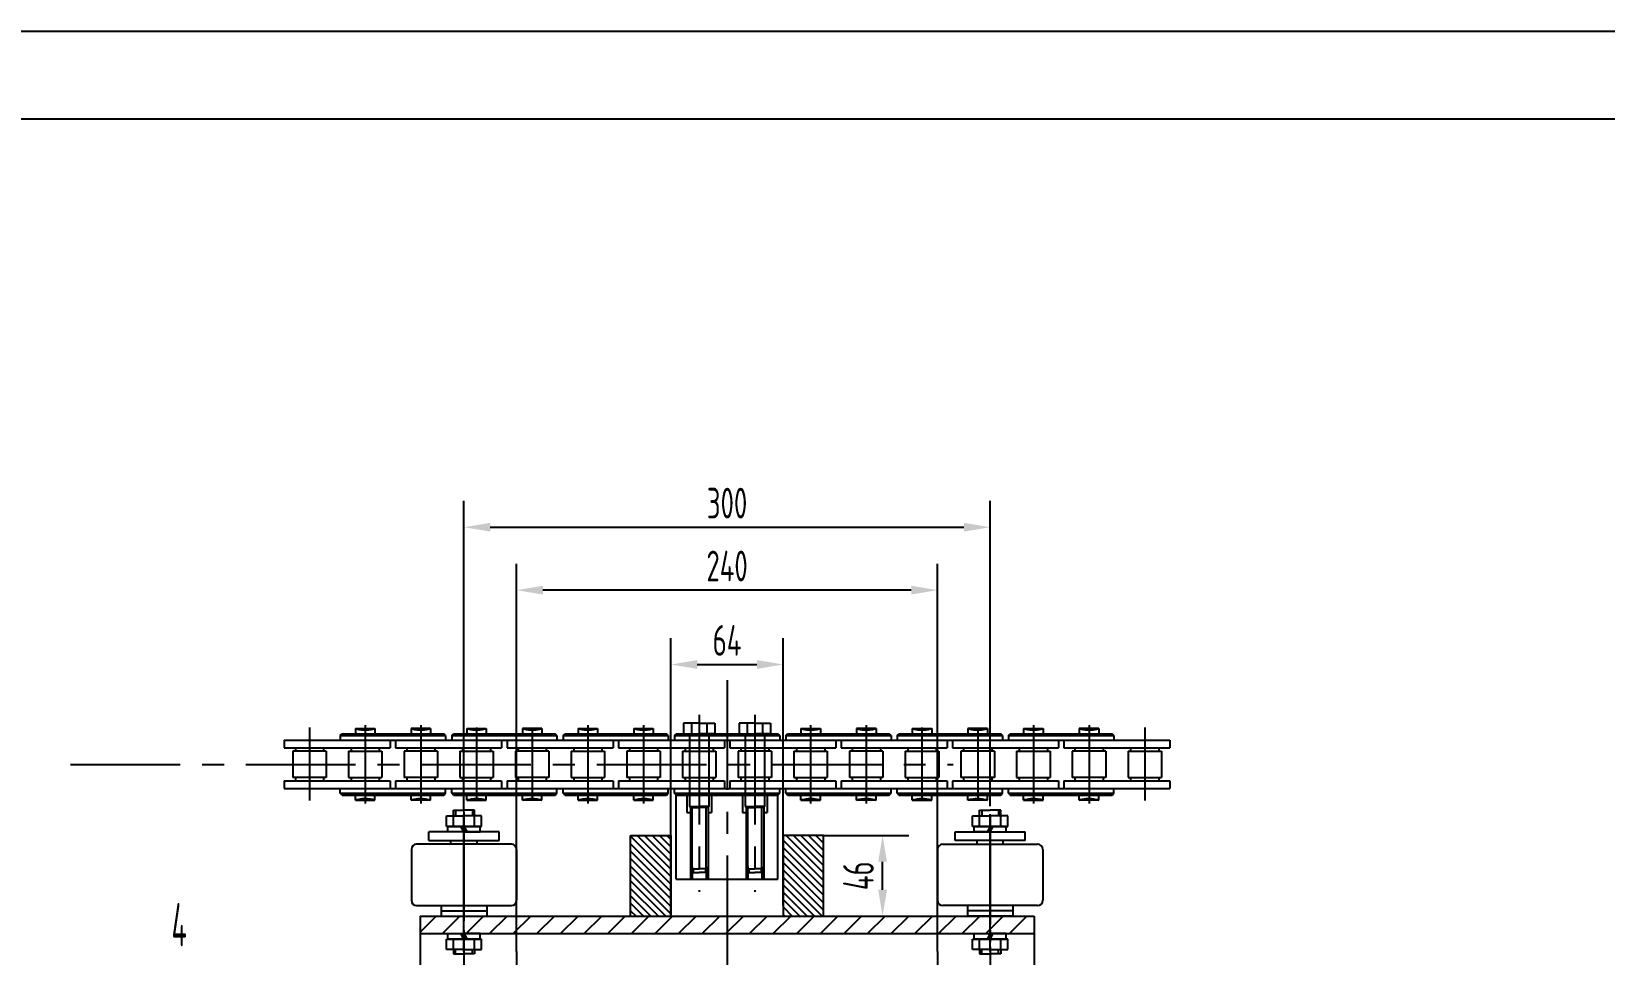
# Model space of a CAD drawing. Header units: millimetres. Extents: x 0 to 2970, y 0 to 2100.
# Drawn here: x 1176 to 2073, y 1574 to 2100 of the extents above; entities that cross this region are included whole.
import ezdxf
from ezdxf.enums import TextEntityAlignment as Align

# ---------------------------------------------------------------- set-up
doc = ezdxf.new("R2010")
doc.units = ezdxf.units.MM
doc.header["$LTSCALE"] = 50
for name, pattern in [('F', [0.75, 0.5, -0.25]), ('G', [2, 1.25, -0.25, 0.25, -0.25]), ('K', [2.5, 1.25, -0.25, 0.25, -0.25, 0.25, -0.25])]:
    doc.linetypes.add(name, pattern=pattern)
for name, color, linetype in [('01', 7, 'Continuous'), ('02', 1, 'Continuous'), ('04', 2, 'F'), ('05', 4, 'G'), ('07', 6, 'K'), ('08', 1, 'Continuous'), ('11', 3, 'Continuous')]:
    doc.layers.add(name, color=color, linetype=linetype)
doc.styles.get("Standard").update_dxf_attribs({"font": 'isocp', "width": 0.707, "bigfont": 'intecad.shx'})
doc.dimstyles.new('INTE', dxfattribs={"dimscale": 5, "dimtxt": 3.5, "dimasz": 3, "dimexe": 3, "dimexo": 0, "dimgap": 1, "dimtad": 1, "dimdec": 1, "dimdsep": 46, "dimtxsty": 'Standard', "dimcen": 0, "dimclrd": 1, "dimclre": 1, "dimclrt": 3, "dimaunit": 1, "dimadec": 0, "dimazin": 0, "dimtfac": 1, "dimtdec": 1, "dimtmove": 0, "dimatfit": 0, "dimfxl": 3, "dimarcsym": 0})

# ---------------------------------------------------------------- blocks, each defined once
blk = doc.blocks.new('rterter')
at = {"layer": '05'}
for p, q in [((3843.97, 2265.36), (3843.97, 2164.5)), ((3875.72, 2265.36), (3875.72, 2164.5))]:
    blk.add_line(p, q, dxfattribs=at)
at = {"layer": '05', "color": 4, "linetype": 'G'}
for p, q in [((3621.72, 2258.09), (3621.72, 2216.47)), ((3653.47, 2259.55), (3653.47, 2214.78)), ((3685.22, 2259.55), (3685.22, 2214.78)), ((3716.97, 2258.09), (3716.97, 2216.47)), ((3748.72, 2258.09), (3748.72, 2216.47)), ((3748.72, 2258.09), (3748.72, 2216.47)), ((3780.47, 2259.55), (3780.47, 2214.78)), ((3812.22, 2259.55), (3812.22, 2214.78)), ((3843.97, 2259.55), (3843.97, 2214.78)), ((3875.72, 2258.09), (3875.72, 2216.47)), ((3875.72, 2258.09), (3875.72, 2216.47)), ((3907.47, 2259.55), (3907.47, 2214.78)), ((3939.22, 2259.55), (3939.22, 2214.78)), ((3970.97, 2258.09), (3970.97, 2216.47)), ((4002.72, 2258.09), (4002.72, 2216.47)), ((4002.72, 2258.09), (4002.72, 2216.47)), ((4034.47, 2259.55), (4034.47, 2214.78)), ((4066.22, 2259.55), (4066.22, 2214.78)), ((4097.97, 2258.09), (4097.97, 2216.47)), ((3485.53, 2237.14), (3988.77, 2237.14))]:
    blk.add_line(p, q, dxfattribs=at)
at = {"layer": '07', "color": 6, "linetype": 'K'}
for p, q in [((3843.97, 2260.64), (3835.08, 2260.64)), ((3835.08, 2260.64), (3835.08, 2254.64)), ((3839.57, 2260.64), (3839.57, 2254.64)), ((3843.97, 2260.64), (3852.85, 2260.64)), ((3848.37, 2260.64), (3848.37, 2254.64)), ((3852.85, 2260.64), (3852.85, 2254.64)), ((3875.72, 2260.64), (3866.83, 2260.64)), ((3866.83, 2260.64), (3866.83, 2254.64)), ((3871.32, 2260.64), (3871.32, 2254.64)), ((3875.72, 2260.64), (3884.6, 2260.64)), ((3880.12, 2260.64), (3880.12, 2254.64)), ((3884.6, 2260.64), (3884.6, 2254.64)), ((3639.34, 2253.64), (3640.34, 2254.64)), ((3639.34, 2253.64), (3639.34, 2250.87)), ((3639.34, 2253.64), (3699.34, 2253.64)), ((3640.34, 2254.64), (3698.34, 2254.64)), ((3647.92, 2257.64), (3659.02, 2257.64)), ((3647.92, 2257.64), (3647.92, 2254.64)), ((3659.02, 2257.64), (3659.02, 2254.64)), ((3679.67, 2257.64), (3679.67, 2254.64)), ((3690.77, 2257.64), (3679.67, 2257.64)), ((3690.77, 2257.64), (3690.77, 2254.64)), ((3699.34, 2253.64), (3698.34, 2254.64)), ((3699.34, 2253.64), (3699.34, 2250.87)), ((3702.84, 2253.64), (3703.84, 2254.64)), ((3702.84, 2253.64), (3762.84, 2253.64)), ((3702.84, 2253.64), (3702.84, 2250.87)), ((3703.84, 2254.64), (3761.84, 2254.64)), ((3711.42, 2257.64), (3711.42, 2254.64)), ((3711.42, 2257.64), (3722.52, 2257.64)), ((3722.52, 2257.64), (3722.52, 2254.64)), ((3754.27, 2257.64), (3743.17, 2257.64)), ((3743.17, 2257.64), (3743.17, 2254.64)), ((3754.27, 2257.64), (3754.27, 2254.64)), ((3762.84, 2253.64), (3761.84, 2254.64)), ((3762.84, 2253.64), (3762.84, 2250.87)), ((3766.34, 2253.64), (3767.34, 2254.64)), ((3766.34, 2253.64), (3826.34, 2253.64)), ((3766.34, 2253.64), (3766.34, 2250.87)), ((3767.34, 2254.64), (3825.34, 2254.64)), ((3774.92, 2257.64), (3774.92, 2254.64)), ((3774.92, 2257.64), (3786.02, 2257.64)), ((3786.02, 2257.64), (3786.02, 2254.64)), ((3806.67, 2257.64), (3817.77, 2257.64)), ((3806.67, 2257.64), (3806.67, 2254.64)), ((3817.77, 2257.64), (3817.77, 2254.64)), ((3826.34, 2253.64), (3825.34, 2254.64)), ((3826.34, 2253.64), (3826.34, 2250.87)), ((3829.84, 2253.64), (3830.84, 2254.64)), ((3829.84, 2253.64), (3889.84, 2253.64)), ((3829.84, 2253.64), (3829.84, 2250.87)), ((3830.84, 2254.64), (3888.84, 2254.64)), ((3835.08, 2254.64), (3843.97, 2254.64)), ((3838.47, 2254.64), (3838.47, 2213.14)), ((3852.85, 2254.64), (3843.97, 2254.64)), ((3849.47, 2254.64), (3849.47, 2213.14)), ((3866.83, 2254.64), (3875.72, 2254.64)), ((3870.22, 2254.64), (3870.22, 2213.14)), ((3884.6, 2254.64), (3875.72, 2254.64)), ((3881.22, 2254.64), (3881.22, 2213.14)), ((3889.84, 2253.64), (3888.84, 2254.64)), ((3889.84, 2253.64), (3889.84, 2250.87)), ((3893.34, 2253.64), (3894.34, 2254.64)), ((3893.34, 2253.64), (3953.34, 2253.64)), ((3893.34, 2253.64), (3893.34, 2250.87)), ((3894.34, 2254.64), (3952.34, 2254.64)), ((3901.92, 2257.64), (3901.92, 2254.64)), ((3901.92, 2257.64), (3913.02, 2257.64)), ((3913.02, 2257.64), (3913.02, 2254.64)), ((3944.77, 2257.64), (3933.67, 2257.64)), ((3933.67, 2257.64), (3933.67, 2254.64)), ((3944.77, 2257.64), (3944.77, 2254.64)), ((3953.34, 2253.64), (3952.34, 2254.64)), ((3953.34, 2253.64), (3953.34, 2250.87)), ((3956.84, 2253.64), (3957.84, 2254.64)), ((3956.84, 2253.64), (4016.84, 2253.64)), ((3956.84, 2253.64), (3956.84, 2250.87)), ((3957.84, 2254.64), (4015.84, 2254.64)), ((3965.42, 2257.64), (3976.52, 2257.64)), ((3965.42, 2257.64), (3965.42, 2254.64)), ((3976.52, 2257.64), (3976.52, 2254.64)), ((4008.27, 2257.64), (3997.17, 2257.64)), ((3997.17, 2257.64), (3997.17, 2254.64)), ((4008.27, 2257.64), (4008.27, 2254.64)), ((4016.84, 2253.64), (4015.84, 2254.64)), ((4016.84, 2253.64), (4016.84, 2250.87)), ((4020.34, 2253.64), (4021.34, 2254.64)), ((4020.34, 2253.64), (4080.34, 2253.64)), ((4020.34, 2253.64), (4020.34, 2250.87)), ((4021.34, 2254.64), (4079.34, 2254.64)), ((4028.92, 2257.64), (4040.02, 2257.64)), ((4028.92, 2257.64), (4028.92, 2254.64)), ((4040.02, 2257.64), (4040.02, 2254.64)), ((4060.67, 2257.64), (4060.67, 2254.64)), ((4071.77, 2257.64), (4060.67, 2257.64)), ((4071.77, 2257.64), (4071.77, 2254.64)), ((4080.34, 2253.64), (4079.34, 2254.64)), ((4080.34, 2253.64), (4080.34, 2250.87)), ((3607.38, 2250.87), (3667.81, 2250.87)), ((3607.38, 2250.87), (3607.38, 2246.59)), ((3607.38, 2246.59), (3667.81, 2246.59)), ((3612.19, 2244.59), (3612.19, 2229.69)), ((3631.24, 2244.59), (3612.19, 2244.59)), ((3613.69, 2246.59), (3613.69, 2244.59)), ((3629.74, 2246.59), (3629.74, 2244.59)), ((3631.24, 2244.59), (3631.24, 2229.69)), ((3639.34, 2250.87), (3699.34, 2250.87)), ((3643.94, 2244.59), (3662.99, 2244.59)), ((3643.94, 2244.59), (3643.94, 2229.69)), ((3645.44, 2246.59), (3645.44, 2244.59)), ((3661.49, 2246.59), (3661.49, 2244.59)), ((3662.99, 2244.59), (3662.99, 2229.69)), ((3667.81, 2250.87), (3667.81, 2246.59)), ((3670.88, 2250.87), (3670.88, 2246.59)), ((3670.88, 2250.87), (3731.31, 2250.87)), ((3670.88, 2246.59), (3731.31, 2246.59)), ((3694.74, 2244.59), (3675.69, 2244.59)), ((3675.69, 2244.59), (3675.69, 2229.69)), ((3677.19, 2246.59), (3677.19, 2244.59)), ((3693.24, 2246.59), (3693.24, 2244.59)), ((3694.74, 2244.59), (3694.74, 2229.69)), ((3702.84, 2250.87), (3762.84, 2250.87)), ((3707.44, 2244.59), (3707.44, 2229.69)), ((3707.44, 2244.59), (3726.49, 2244.59)), ((3708.94, 2246.59), (3708.94, 2244.59)), ((3724.99, 2246.59), (3724.99, 2244.59)), ((3726.49, 2244.59), (3726.49, 2229.69)), ((3731.31, 2250.87), (3731.31, 2246.59)), ((3734.38, 2250.87), (3794.81, 2250.87)), ((3734.38, 2250.87), (3734.38, 2246.59)), ((3734.38, 2246.59), (3794.81, 2246.59)), ((3758.24, 2244.59), (3739.19, 2244.59)), ((3739.19, 2244.59), (3739.19, 2229.69)), ((3740.69, 2246.59), (3740.69, 2244.59)), ((3756.74, 2246.59), (3756.74, 2244.59)), ((3758.24, 2244.59), (3758.24, 2229.69)), ((3766.34, 2250.87), (3826.34, 2250.87)), ((3770.94, 2244.59), (3770.94, 2229.69)), ((3770.94, 2244.59), (3789.99, 2244.59)), ((3772.44, 2246.59), (3772.44, 2244.59)), ((3788.49, 2246.59), (3788.49, 2244.59)), ((3789.99, 2244.59), (3789.99, 2229.69)), ((3794.81, 2250.87), (3794.81, 2246.59)), ((3797.88, 2250.87), (3858.31, 2250.87)), ((3797.88, 2250.87), (3797.88, 2246.59)), ((3797.88, 2246.59), (3858.31, 2246.59)), ((3802.69, 2244.59), (3802.69, 2229.69)), ((3821.74, 2244.59), (3802.69, 2244.59)), ((3804.19, 2246.59), (3804.19, 2244.59)), ((3820.24, 2246.59), (3820.24, 2244.59)), ((3821.74, 2244.59), (3821.74, 2229.69)), ((3829.84, 2250.87), (3889.84, 2250.87)), ((3834.44, 2244.59), (3853.49, 2244.59)), ((3834.44, 2244.59), (3834.44, 2229.69)), ((3835.94, 2246.59), (3835.94, 2244.59)), ((3851.99, 2246.59), (3851.99, 2244.59)), ((3853.49, 2244.59), (3853.49, 2229.69)), ((3858.31, 2250.87), (3858.31, 2246.59)), ((3861.38, 2250.87), (3921.81, 2250.87)), ((3861.38, 2250.87), (3861.38, 2246.59)), ((3861.38, 2246.59), (3921.81, 2246.59)), ((3885.24, 2244.59), (3866.19, 2244.59)), ((3866.19, 2244.59), (3866.19, 2229.69)), ((3867.69, 2246.59), (3867.69, 2244.59)), ((3883.74, 2246.59), (3883.74, 2244.59)), ((3885.24, 2244.59), (3885.24, 2229.69)), ((3893.34, 2250.87), (3953.34, 2250.87)), ((3897.94, 2244.59), (3897.94, 2229.69)), ((3897.94, 2244.59), (3916.99, 2244.59)), ((3899.44, 2246.59), (3899.44, 2244.59)), ((3915.49, 2246.59), (3915.49, 2244.59)), ((3916.99, 2244.59), (3916.99, 2229.69)), ((3921.81, 2250.87), (3921.81, 2246.59)), ((3924.88, 2250.87), (3985.31, 2250.87)), ((3924.88, 2250.87), (3924.88, 2246.59)), ((3924.88, 2246.59), (3985.31, 2246.59)), ((3929.69, 2244.59), (3929.69, 2229.69)), ((3948.74, 2244.59), (3929.69, 2244.59)), ((3931.19, 2246.59), (3931.19, 2244.59)), ((3947.24, 2246.59), (3947.24, 2244.59)), ((3948.74, 2244.59), (3948.74, 2229.69)), ((3956.84, 2250.87), (4016.84, 2250.87)), ((3961.44, 2244.59), (3980.49, 2244.59)), ((3961.44, 2244.59), (3961.44, 2229.69)), ((3962.94, 2246.59), (3962.94, 2244.59)), ((3978.99, 2246.59), (3978.99, 2244.59)), ((3980.49, 2244.59), (3980.49, 2229.69)), ((3985.31, 2250.87), (3985.31, 2246.59)), ((3988.38, 2250.87), (4048.81, 2250.87)), ((3988.38, 2250.87), (3988.38, 2246.59)), ((3988.38, 2246.59), (4048.81, 2246.59)), ((3993.19, 2244.59), (3993.19, 2229.69)), ((4012.24, 2244.59), (3993.19, 2244.59)), ((3994.69, 2246.59), (3994.69, 2244.59)), ((4010.74, 2246.59), (4010.74, 2244.59)), ((4012.24, 2244.59), (4012.24, 2229.69)), ((4020.34, 2250.87), (4080.34, 2250.87)), ((4024.94, 2244.59), (4024.94, 2229.69)), ((4024.94, 2244.59), (4043.99, 2244.59)), ((4026.44, 2246.59), (4026.44, 2244.59)), ((4042.49, 2246.59), (4042.49, 2244.59)), ((4043.99, 2244.59), (4043.99, 2229.69)), ((4048.81, 2250.87), (4048.81, 2246.59)), ((4051.88, 2250.87), (4112.31, 2250.87)), ((4051.88, 2250.87), (4051.88, 2246.59)), ((4051.88, 2246.59), (4112.31, 2246.59)), ((4056.69, 2244.59), (4056.69, 2229.69)), ((4075.74, 2244.59), (4056.69, 2244.59)), ((4058.19, 2246.59), (4058.19, 2244.59)), ((4074.24, 2246.59), (4074.24, 2244.59)), ((4075.74, 2244.59), (4075.74, 2229.69)), ((4088.44, 2244.59), (4088.44, 2229.69)), ((4088.44, 2244.59), (4107.49, 2244.59)), ((4089.94, 2246.59), (4089.94, 2244.59)), ((4105.99, 2246.59), (4105.99, 2244.59)), ((4107.49, 2244.59), (4107.49, 2229.69)), ((4112.31, 2250.87), (4112.31, 2246.59)), ((3607.38, 2227.69), (3667.81, 2227.69)), ((3607.38, 2227.69), (3607.38, 2223.41)), ((3631.24, 2229.69), (3612.19, 2229.69)), ((3613.69, 2229.69), (3613.69, 2227.69)), ((3629.74, 2229.69), (3629.74, 2227.69)), ((3643.94, 2229.69), (3662.99, 2229.69)), ((3645.44, 2229.69), (3645.44, 2227.69)), ((3661.49, 2229.69), (3661.49, 2227.69)), ((3667.81, 2227.69), (3667.81, 2223.41)), ((3670.88, 2227.69), (3731.31, 2227.69)), ((3670.88, 2227.69), (3670.88, 2223.41)), ((3694.74, 2229.69), (3675.69, 2229.69)), ((3677.19, 2229.69), (3677.19, 2227.69)), ((3693.24, 2229.69), (3693.24, 2227.69)), ((3707.44, 2229.69), (3726.49, 2229.69)), ((3708.94, 2229.69), (3708.94, 2227.69)), ((3724.99, 2229.69), (3724.99, 2227.69)), ((3731.31, 2227.69), (3731.31, 2223.41)), ((3734.38, 2227.69), (3794.81, 2227.69)), ((3734.38, 2227.69), (3734.38, 2223.41)), ((3758.24, 2229.69), (3739.19, 2229.69)), ((3740.69, 2229.69), (3740.69, 2227.69)), ((3756.74, 2229.69), (3756.74, 2227.69)), ((3770.94, 2229.69), (3789.99, 2229.69)), ((3772.44, 2229.69), (3772.44, 2227.69)), ((3788.49, 2229.69), (3788.49, 2227.69)), ((3794.81, 2227.69), (3794.81, 2223.41)), ((3797.88, 2227.69), (3858.31, 2227.69)), ((3797.88, 2227.69), (3797.88, 2223.41)), ((3821.74, 2229.69), (3802.69, 2229.69)), ((3804.19, 2229.69), (3804.19, 2227.69)), ((3820.24, 2229.69), (3820.24, 2227.69)), ((3834.44, 2229.69), (3853.49, 2229.69)), ((3835.94, 2229.69), (3835.94, 2227.69)), ((3851.99, 2229.69), (3851.99, 2227.69)), ((3858.31, 2227.69), (3858.31, 2223.41)), ((3861.38, 2227.69), (3921.81, 2227.69)), ((3861.38, 2227.69), (3861.38, 2223.41)), ((3885.24, 2229.69), (3866.19, 2229.69)), ((3867.69, 2229.69), (3867.69, 2227.69)), ((3883.74, 2229.69), (3883.74, 2227.69)), ((3897.94, 2229.69), (3916.99, 2229.69)), ((3899.44, 2229.69), (3899.44, 2227.69)), ((3915.49, 2229.69), (3915.49, 2227.69)), ((3921.81, 2227.69), (3921.81, 2223.41)), ((3924.88, 2227.69), (3985.31, 2227.69)), ((3924.88, 2227.69), (3924.88, 2223.41)), ((3948.74, 2229.69), (3929.69, 2229.69)), ((3931.19, 2229.69), (3931.19, 2227.69)), ((3947.24, 2229.69), (3947.24, 2227.69)), ((3961.44, 2229.69), (3980.49, 2229.69)), ((3962.94, 2229.69), (3962.94, 2227.69)), ((3978.99, 2229.69), (3978.99, 2227.69)), ((3985.31, 2227.69), (3985.31, 2223.41)), ((3988.38, 2227.69), (4048.81, 2227.69)), ((3988.38, 2227.69), (3988.38, 2223.41)), ((4012.24, 2229.69), (3993.19, 2229.69)), ((3994.69, 2229.69), (3994.69, 2227.69)), ((4010.74, 2229.69), (4010.74, 2227.69)), ((4024.94, 2229.69), (4043.99, 2229.69)), ((4026.44, 2229.69), (4026.44, 2227.69)), ((4042.49, 2229.69), (4042.49, 2227.69)), ((4048.81, 2227.69), (4048.81, 2223.41)), ((4051.88, 2227.69), (4112.31, 2227.69)), ((4051.88, 2227.69), (4051.88, 2223.41)), ((4075.74, 2229.69), (4056.69, 2229.69)), ((4058.19, 2229.69), (4058.19, 2227.69)), ((4074.24, 2229.69), (4074.24, 2227.69)), ((4088.44, 2229.69), (4107.49, 2229.69)), ((4089.94, 2229.69), (4089.94, 2227.69)), ((4105.99, 2229.69), (4105.99, 2227.69)), ((4112.31, 2227.69), (4112.31, 2223.41)), ((3607.38, 2223.41), (3667.81, 2223.41)), ((3639.34, 2220.64), (3639.34, 2223.41)), ((3640.34, 2219.64), (3639.34, 2220.64)), ((3639.34, 2220.64), (3699.34, 2220.64)), ((3640.34, 2219.64), (3698.34, 2219.64)), ((3647.92, 2216.64), (3647.92, 2219.64)), ((3647.92, 2216.64), (3659.02, 2216.64)), ((3659.02, 2216.64), (3659.02, 2219.64)), ((3667.81, 2223.41), (3670.88, 2223.41)), ((3670.88, 2223.41), (3731.31, 2223.41)), ((3679.67, 2216.64), (3679.67, 2219.64)), ((3690.77, 2216.64), (3679.67, 2216.64)), ((3690.77, 2216.64), (3690.77, 2219.64)), ((3698.34, 2219.64), (3699.34, 2220.64)), ((3699.34, 2220.64), (3699.34, 2223.41)), ((3702.84, 2220.64), (3702.84, 2223.41)), ((3702.84, 2220.64), (3762.84, 2220.64)), ((3703.84, 2219.64), (3702.84, 2220.64)), ((3703.84, 2219.64), (3761.84, 2219.64)), ((3711.42, 2216.64), (3711.42, 2219.64)), ((3711.42, 2216.64), (3722.52, 2216.64)), ((3722.52, 2216.64), (3722.52, 2219.64)), ((3731.31, 2223.41), (3734.38, 2223.41)), ((3734.38, 2223.41), (3794.81, 2223.41)), ((3743.17, 2216.64), (3743.17, 2219.64)), ((3754.27, 2216.64), (3743.17, 2216.64)), ((3754.27, 2216.64), (3754.27, 2219.64)), ((3761.84, 2219.64), (3762.84, 2220.64)), ((3762.84, 2220.64), (3762.84, 2223.41)), ((3766.34, 2220.64), (3766.34, 2223.41)), ((3766.34, 2220.64), (3826.34, 2220.64)), ((3767.34, 2219.64), (3766.34, 2220.64)), ((3767.34, 2219.64), (3825.34, 2219.64)), ((3774.92, 2216.64), (3774.92, 2219.64)), ((3774.92, 2216.64), (3786.02, 2216.64)), ((3786.02, 2216.64), (3786.02, 2219.64)), ((3794.81, 2223.41), (3797.88, 2223.41)), ((3797.88, 2223.41), (3858.31, 2223.41)), ((3806.67, 2216.64), (3806.67, 2219.64)), ((3806.67, 2216.64), (3817.77, 2216.64)), ((3817.77, 2216.64), (3817.77, 2219.64)), ((3825.34, 2219.64), (3826.34, 2220.64)), ((3826.34, 2220.64), (3826.34, 2223.41)), ((3829.84, 2220.64), (3829.84, 2223.41)), ((3829.84, 2220.64), (3889.84, 2220.64)), ((3830.84, 2219.64), (3829.84, 2220.64)), ((3830.84, 2219.64), (3888.84, 2219.64)), ((3830.84, 2171.64), (3830.84, 2219.64)), ((3836.97, 2219.64), (3836.97, 2209.64)), ((3850.97, 2219.64), (3850.97, 2209.64)), ((3858.31, 2223.41), (3861.38, 2223.41)), ((3861.38, 2223.41), (3921.81, 2223.41)), ((3868.72, 2219.64), (3868.72, 2209.64)), ((3882.72, 2219.64), (3882.72, 2209.64)), ((3888.84, 2219.64), (3889.84, 2220.64)), ((3888.84, 2171.64), (3888.84, 2219.64)), ((3889.84, 2220.64), (3889.84, 2223.41)), ((3893.34, 2220.64), (3893.34, 2223.41)), ((3893.34, 2220.64), (3953.34, 2220.64)), ((3894.34, 2219.64), (3893.34, 2220.64)), ((3894.34, 2219.64), (3952.34, 2219.64)), ((3901.92, 2216.64), (3901.92, 2219.64)), ((3901.92, 2216.64), (3913.02, 2216.64)), ((3913.02, 2216.64), (3913.02, 2219.64)), ((3921.81, 2223.41), (3924.88, 2223.41)), ((3924.88, 2223.41), (3985.31, 2223.41)), ((3933.67, 2216.64), (3933.67, 2219.64)), ((3944.77, 2216.64), (3933.67, 2216.64)), ((3944.77, 2216.64), (3944.77, 2219.64)), ((3952.34, 2219.64), (3953.34, 2220.64)), ((3953.34, 2220.64), (3953.34, 2223.41)), ((3956.84, 2220.64), (3956.84, 2223.41)), ((3956.84, 2220.64), (4016.84, 2220.64)), ((3957.84, 2219.64), (3956.84, 2220.64)), ((3957.84, 2219.64), (4015.84, 2219.64)), ((3965.42, 2216.64), (3965.42, 2219.64)), ((3965.42, 2216.64), (3976.52, 2216.64)), ((3976.52, 2216.64), (3976.52, 2219.64)), ((3985.31, 2223.41), (3988.38, 2223.41)), ((3988.38, 2223.41), (4048.81, 2223.41)), ((3997.17, 2216.64), (3997.17, 2219.64)), ((4008.27, 2216.64), (3997.17, 2216.64)), ((4008.27, 2216.64), (4008.27, 2219.64)), ((4015.84, 2219.64), (4016.84, 2220.64)), ((4016.84, 2220.64), (4016.84, 2223.41)), ((4020.34, 2220.64), (4020.34, 2223.41)), ((4020.34, 2220.64), (4080.34, 2220.64)), ((4021.34, 2219.64), (4020.34, 2220.64)), ((4021.34, 2219.64), (4079.34, 2219.64)), ((4028.92, 2216.64), (4028.92, 2219.64)), ((4028.92, 2216.64), (4040.02, 2216.64)), ((4040.02, 2216.64), (4040.02, 2219.64)), ((4048.81, 2223.41), (4051.88, 2223.41)), ((4051.88, 2223.41), (4112.31, 2223.41)), ((4060.67, 2216.64), (4060.67, 2219.64)), ((4071.77, 2216.64), (4060.67, 2216.64)), ((4071.77, 2216.64), (4071.77, 2219.64)), ((4079.34, 2219.64), (4080.34, 2220.64)), ((4080.34, 2220.64), (4080.34, 2223.41)), ((3836.97, 2209.64), (3838.97, 2209.64)), ((3838.47, 2213.14), (3843.97, 2213.14)), ((3838.47, 2213.14), (3838.97, 2212.64)), ((3838.97, 2212.64), (3838.97, 2177.58)), ((3838.97, 2212.64), (3843.97, 2212.64)), ((3839.97, 2177.58), (3839.97, 2212.64)), ((3849.47, 2213.14), (3843.97, 2213.14)), ((3848.97, 2212.64), (3843.97, 2212.64)), ((3847.97, 2177.58), (3847.97, 2212.64)), ((3849.47, 2213.14), (3848.97, 2212.64)), ((3848.97, 2212.64), (3848.97, 2177.58)), ((3848.97, 2209.64), (3850.97, 2209.64)), ((3868.72, 2209.64), (3870.72, 2209.64)), ((3870.22, 2213.14), (3875.72, 2213.14)), ((3870.22, 2213.14), (3870.72, 2212.64)), ((3870.72, 2212.64), (3870.72, 2177.58)), ((3870.72, 2212.64), (3875.72, 2212.64)), ((3871.72, 2177.58), (3871.72, 2212.64)), ((3881.22, 2213.14), (3875.72, 2213.14)), ((3880.72, 2212.64), (3875.72, 2212.64)), ((3879.72, 2177.58), (3879.72, 2212.64)), ((3881.22, 2213.14), (3880.72, 2212.64)), ((3880.72, 2212.64), (3880.72, 2177.58)), ((3880.72, 2209.64), (3882.72, 2209.64)), ((3830.84, 2171.64), (3888.84, 2171.64)), ((3838.97, 2178.64), (3838.97, 2171.64)), ((3838.97, 2177.58), (3843.97, 2177.58)), ((3839.97, 2178.64), (3839.97, 2171.64)), ((3840.47, 2177.58), (3840.47, 2175.58)), ((3840.47, 2175.58), (3843.97, 2175.58)), ((3848.97, 2177.58), (3843.97, 2177.58)), ((3847.47, 2175.58), (3843.97, 2175.58)), ((3847.47, 2177.58), (3847.47, 2175.58)), ((3847.97, 2178.64), (3847.97, 2171.64)), ((3848.97, 2178.64), (3848.97, 2171.64)), ((3870.72, 2178.64), (3870.72, 2171.64)), ((3870.72, 2177.58), (3875.72, 2177.58)), ((3871.72, 2178.64), (3871.72, 2171.64)), ((3872.22, 2177.58), (3872.22, 2175.58)), ((3872.22, 2175.58), (3875.72, 2175.58)), ((3880.72, 2177.58), (3875.72, 2177.58)), ((3879.22, 2175.58), (3875.72, 2175.58)), ((3879.22, 2177.58), (3879.22, 2175.58)), ((3879.72, 2178.64), (3879.72, 2171.64)), ((3880.72, 2178.64), (3880.72, 2171.64))]:
    blk.add_line(p, q, dxfattribs=at)
for centre, start, end in [((3653.5, 2274.63), 251.81383, 287.99958), ((3685.19, 2274.63), 252.00042, 288.18617), ((3717, 2274.63), 251.81383, 287.99958), ((3748.69, 2274.63), 252.00042, 288.18617), ((3780.5, 2274.63), 251.81383, 287.99958), ((3812.25, 2274.63), 251.81383, 287.99958), ((3907.5, 2274.63), 251.81383, 287.99958), ((3939.19, 2274.63), 252.00042, 288.18617), ((3971, 2274.63), 251.81383, 287.99958), ((4002.69, 2274.63), 252.00042, 288.18617), ((4034.5, 2274.63), 251.81383, 287.99958), ((4066.19, 2274.63), 252.00042, 288.18617), ((3653.5, 2199.64), 72.00042, 108.18617), ((3685.19, 2199.64), 71.81383, 107.99958), ((3717, 2199.64), 72.00042, 108.18617), ((3748.69, 2199.64), 71.81383, 107.99958), ((3780.5, 2199.64), 72.00042, 108.18617), ((3812.25, 2199.64), 72.00042, 108.18617), ((3907.5, 2199.64), 72.00042, 108.18617), ((3939.19, 2199.64), 71.81383, 107.99958), ((3971, 2199.64), 72.00042, 108.18617), ((4002.69, 2199.64), 71.81383, 107.99958), ((4034.5, 2199.64), 72.00042, 108.18617), ((4066.19, 2199.64), 71.81383, 107.99958)]:
    blk.add_arc(centre, 17.87, start, end, dxfattribs=at)
blk = doc.blocks.new('*D40')
at = {"layer": '08', "color": 1, "lineweight": -2}
for p, q in [((1422.83, 1655.96), (1422.83, 1832.33)), ((1722.83, 1658.36), (1722.83, 1832.33)), ((1437.83, 1817.33), (1707.83, 1817.33))]:
    blk.add_line(p, q, dxfattribs=at)
at = {"layer": '08', "color": 1}
for points in [[(1437.83, 1819.83), (1437.83, 1814.83), (1422.83, 1817.33)], [(1707.83, 1819.83), (1707.83, 1814.83), (1722.83, 1817.33)]]:
    blk.add_solid(points, dxfattribs=at)
at = {"layer": 'Defpoints', "color": 0}
for p in [(1722.83, 1817.33), (1422.83, 1655.96), (1722.83, 1658.36)]:
    blk.add_point(p, dxfattribs=at)
at = {"layer": '08', "color": 3, "insert": (1572.83, 1831.08), "char_height": 17.5, "attachment_point": 5}
blk.add_mtext('300', dxfattribs=at)
blk = doc.blocks.new('*D41')
at = {"layer": '08', "color": 1, "lineweight": -2}
for p, q in [((1540.83, 1641.63), (1540.83, 1754.07)), ((1604.83, 1641.63), (1604.83, 1754.07)), ((1555.83, 1739.07), (1589.83, 1739.07))]:
    blk.add_line(p, q, dxfattribs=at)
at = {"layer": '08', "color": 1}
for points in [[(1555.83, 1741.57), (1555.83, 1736.57), (1540.83, 1739.07)], [(1589.83, 1741.57), (1589.83, 1736.57), (1604.83, 1739.07)]]:
    blk.add_solid(points, dxfattribs=at)
at = {"layer": 'Defpoints', "color": 0}
for p in [(1604.83, 1739.07), (1540.83, 1641.63), (1604.83, 1641.63)]:
    blk.add_point(p, dxfattribs=at)
at = {"layer": '08', "color": 3, "insert": (1572.83, 1752.82), "char_height": 17.5, "attachment_point": 5}
blk.add_mtext('64', dxfattribs=at)
blk = doc.blocks.new('*D42')
at = {"layer": '08', "color": 1, "lineweight": -2}
for p, q in [((1627.83, 1641.63), (1676.49, 1641.63)), ((1661.49, 1610.63), (1661.49, 1626.63)), ((1643.54, 1595.63), (1676.49, 1595.63))]:
    blk.add_line(p, q, dxfattribs=at)
at = {"layer": '08', "color": 1}
for points in [[(1658.99, 1626.63), (1663.99, 1626.63), (1661.49, 1641.63)], [(1658.99, 1610.63), (1663.99, 1610.63), (1661.49, 1595.63)]]:
    blk.add_solid(points, dxfattribs=at)
at = {"layer": 'Defpoints', "color": 0}
for p in [(1627.83, 1641.63), (1661.49, 1641.63), (1643.54, 1595.63)]:
    blk.add_point(p, dxfattribs=at)
at = {"layer": '08', "color": 3, "insert": (1647.74, 1618.63), "char_height": 17.5, "attachment_point": 5, "rotation": 90}
blk.add_mtext('46', dxfattribs=at)
blk = doc.blocks.new('*D50')
at = {"layer": '08', "color": 1, "lineweight": -2}
for p, q in [((1452.83, 1575.46), (1452.83, 1796.46)), ((1692.83, 1575.46), (1692.83, 1796.46)), ((1677.83, 1781.46), (1467.83, 1781.46))]:
    blk.add_line(p, q, dxfattribs=at)
at = {"layer": '08', "color": 1}
for points in [[(1467.83, 1783.96), (1467.83, 1778.96), (1452.83, 1781.46)], [(1677.83, 1783.96), (1677.83, 1778.96), (1692.83, 1781.46)]]:
    blk.add_solid(points, dxfattribs=at)
at = {"layer": 'Defpoints', "color": 0}
for p in [(1452.83, 1781.46), (1452.83, 1575.46), (1692.83, 1575.46)]:
    blk.add_point(p, dxfattribs=at)
at = {"layer": '08', "color": 3, "insert": (1572.83, 1795.21), "char_height": 17.5, "attachment_point": 5}
blk.add_mtext('240', dxfattribs=at)
blk = doc.blocks.new('*U4')
at = {"layer": '01'}
for p, q in [((-9.2, 3.1), (-9.2, 0)), ((0, 3.1), (-9.2, 3.1)), ((-9.2, 0), (0, 0)), ((0, 0), (-1.79, 3.1)), ((0, 3.1), (1.79, 0)), ((0, 3.1), (9.2, 3.1)), ((9.2, 0), (0, 0)), ((9.2, 3.1), (9.2, 0))]:
    blk.add_line(p, q, dxfattribs=at)
at = {"layer": '05'}
blk.add_line((0, 5.2), (0, -2.1), dxfattribs=at)
blk = doc.blocks.new('*U7')
at = {"layer": '01'}
for p, q in [((-6, 0), (-6, 10.02)), ((-6, 10.02), (0, 10.02)), ((0, 10.02), (0, 0)), ((-6, 6), (0, 6)), ((0, -10.02), (0, 0)), ((-6, 0), (-6, -10.02)), ((-6, -6), (0, -6)), ((-6, -10.02), (0, -10.02))]:
    blk.add_line(p, q, dxfattribs=at)
at = {"layer": '05'}
blk.add_line((-7.05, 0), (1.05, 0), dxfattribs=at)
blk = doc.blocks.new('*U69')
at = {"layer": '01'}
blk.add_lwpolyline([(584, 410), (25, 410)], dxfattribs=at)
at = {"layer": '02'}
blk.add_lwpolyline([(594, 420), (0, 420)], dxfattribs=at)

msp = doc.modelspace()

# ---------------------------------------------------------------- hatches: boundary and pattern name
at = {"layer": '02', "linetype": 'Continuous'}
h = msp.add_hatch(dxfattribs=at)
h.set_pattern_fill('_USER', color=1, scale=3, angle=135, style=0, pattern_type=0)
h.set_pattern_definition([(135, (-6e-14, -163.02), (-2.1213203, -2.1213203), [])])
h.paths.add_polyline_path([(1540.83, 1641.63), (1517.83, 1641.63), (1517.83, 1595.63), (1540.83, 1595.63)])
h.paths.add_polyline_path([(1604.83, 1595.63), (1627.83, 1595.63), (1627.83, 1641.63), (1604.83, 1641.63)])
h = msp.add_hatch(dxfattribs=at)
h.set_pattern_fill('LINE', color=1, scale=3, angle=45, style=0)
h.paths.add_polyline_path([(1572.83, 1585.63), (1572.83, 1595.63), (1422.83, 1595.63), (1422.83, 1585.63), (1432.03, 1585.63)])
h.paths.add_polyline_path([(1422.83, 1585.63), (1422.83, 1587.72), (1422.83, 1595.63), (1397.83, 1595.63), (1397.83, 1585.63)])
h.paths.add_polyline_path([(1572.83, 1595.63), (1572.83, 1585.63), (1722.83, 1585.63), (1722.83, 1587.72), (1722.83, 1595.63), (1709.83, 1595.63)])
h.paths.add_polyline_path([(1747.83, 1585.63), (1747.83, 1595.63), (1722.83, 1595.63), (1722.83, 1585.63), (1732.03, 1585.63)])

# ---------------------------------------------------------------- linework, layer by layer
for p, q in [((1397.83, 1595.63), (1747.83, 1595.63)), ((1452.83, 1575.46), (1452.83, 1460.86)), ((1692.83, 1575.46), (1692.83, 1460.86))]:
    msp.add_line(p, q)
at = {"layer": '01'}
for p, q in [((1416.83, 1652.73), (1416.83, 1655.96)), ((1416.83, 1655.96), (1422.83, 1655.96)), ((1428.83, 1655.96), (1422.83, 1655.96)), ((1428.83, 1652.73), (1428.83, 1655.96)), ((1716.83, 1652.73), (1716.83, 1655.96)), ((1716.83, 1655.96), (1722.83, 1655.96)), ((1728.83, 1655.96), (1722.83, 1655.96)), ((1728.83, 1652.73), (1728.83, 1655.96)), ((1517.83, 1641.63), (1540.83, 1641.63)), ((1517.83, 1595.63), (1517.83, 1641.63)), ((1540.83, 1595.63), (1540.83, 1641.63)), ((1540.83, 1641.63), (1540.83, 1595.63)), ((1627.83, 1641.63), (1604.83, 1641.63)), ((1604.83, 1601.63), (1604.83, 1641.63)), ((1604.83, 1641.63), (1604.83, 1595.63)), ((1627.83, 1595.63), (1627.83, 1641.63)), ((1402.83, 1638.63), (1442.83, 1638.63)), ((1415.33, 1636.63), (1415.33, 1638.63)), ((1430.33, 1636.63), (1430.33, 1638.63)), ((1742.83, 1638.63), (1702.83, 1638.63)), ((1715.33, 1636.63), (1715.33, 1638.63)), ((1730.33, 1636.63), (1730.33, 1638.63)), ((1395.83, 1601.63), (1422.83, 1601.63)), ((1409.83, 1601.63), (1409.83, 1598.63)), ((1409.83, 1598.63), (1409.83, 1595.63)), ((1409.83, 1598.63), (1422.83, 1598.63)), ((1422.83, 1601.63), (1449.83, 1601.63)), ((1422.83, 1598.63), (1435.83, 1598.63)), ((1435.83, 1601.63), (1435.83, 1598.63)), ((1722.83, 1601.63), (1695.83, 1601.63)), ((1709.83, 1601.63), (1709.83, 1598.63)), ((1722.83, 1598.63), (1709.83, 1598.63)), ((1749.83, 1601.63), (1722.83, 1601.63)), ((1735.83, 1598.63), (1722.83, 1598.63)), ((1735.83, 1601.63), (1735.83, 1598.63)), ((1735.83, 1598.63), (1735.83, 1595.63)), ((1397.83, 1595.63), (1397.83, 1477.63)), ((1747.83, 1595.63), (1747.83, 1477.63)), ((1397.83, 1585.63), (1747.83, 1585.63))]:
    msp.add_line(p, q, dxfattribs=at)
at = {"layer": '01', "color": 7, "linetype": 'Continuous'}
for p, q in [((1442.83, 1643.63), (1402.83, 1643.63)), ((1402.83, 1638.63), (1402.83, 1643.63)), ((1442.83, 1638.63), (1442.83, 1643.63)), ((1702.83, 1643.63), (1742.83, 1643.63)), ((1702.83, 1638.63), (1702.83, 1643.63)), ((1742.83, 1638.63), (1742.83, 1643.63)), ((1392.83, 1633.63), (1392.83, 1604.63)), ((1422.83, 1636.63), (1395.83, 1636.63)), ((1449.83, 1636.63), (1422.83, 1636.63)), ((1452.83, 1633.63), (1452.83, 1604.63)), ((1692.83, 1633.63), (1692.83, 1604.63)), ((1695.83, 1636.63), (1722.83, 1636.63)), ((1722.83, 1636.63), (1749.83, 1636.63)), ((1752.83, 1633.63), (1752.83, 1604.63)), ((1435.83, 1598.63), (1435.83, 1595.63)), ((1709.83, 1598.63), (1709.83, 1595.63)), ((1409.83, 1595.63), (1435.83, 1595.63)), ((1735.83, 1595.63), (1709.83, 1595.63))]:
    msp.add_line(p, q, dxfattribs=at)
for centre, start, end in [((1395.83, 1633.63), 90, 180), ((1449.83, 1633.63), 0, 90), ((1695.83, 1633.63), 90, 180), ((1749.83, 1633.63), 0, 90), ((1395.83, 1604.63), 180, 270), ((1749.83, 1604.63), 270, 0)]:
    msp.add_arc(centre, 3, start, end, dxfattribs=at)
at = {"layer": '01'}
for centre, start, end in [((1449.83, 1604.63), 270, 0), ((1695.83, 1604.63), 180, 270)]:
    msp.add_arc(centre, 3, start, end, dxfattribs=at)
at = {"layer": '02'}
for p, q in [((1418.03, 1655.96), (1418.03, 1652.73)), ((1427.63, 1655.96), (1427.63, 1652.73)), ((1718.03, 1655.96), (1718.03, 1652.73)), ((1727.63, 1655.96), (1727.63, 1652.73))]:
    msp.add_line(p, q, dxfattribs=at)
at = {"layer": '04', "color": 2, "linetype": 'F'}
for p, q in [((1422.83, 1580.43), (1422.83, 1587.72)), ((1422.83, 1587.68), (1422.83, 1580.81)), ((1722.83, 1580.43), (1722.83, 1587.72)), ((1722.83, 1587.68), (1722.83, 1580.81)), ((1412.81, 1582.53), (1422.83, 1582.53)), ((1412.81, 1576.53), (1412.81, 1582.53)), ((1413.63, 1585.63), (1422.83, 1585.63)), ((1413.63, 1582.53), (1413.63, 1585.63)), ((1422.83, 1582.53), (1413.63, 1582.53)), ((1416.83, 1576.53), (1416.83, 1582.53)), ((1422.83, 1582.53), (1421.04, 1585.63)), ((1432.03, 1585.63), (1422.83, 1585.63)), ((1422.83, 1585.63), (1424.62, 1582.53)), ((1422.83, 1575.47), (1422.83, 1583.58)), ((1422.83, 1582.53), (1432.03, 1582.53)), ((1432.84, 1582.53), (1422.83, 1582.53)), ((1428.83, 1576.53), (1428.83, 1582.53)), ((1432.03, 1582.53), (1432.03, 1585.63)), ((1432.84, 1576.53), (1432.84, 1582.53)), ((1712.81, 1582.53), (1722.83, 1582.53)), ((1712.81, 1576.53), (1712.81, 1582.53)), ((1713.63, 1585.63), (1722.83, 1585.63)), ((1713.63, 1582.53), (1713.63, 1585.63)), ((1722.83, 1582.53), (1713.63, 1582.53)), ((1716.83, 1576.53), (1716.83, 1582.53)), ((1722.83, 1585.63), (1721.04, 1582.53)), ((1732.03, 1585.63), (1722.83, 1585.63)), ((1722.83, 1582.53), (1724.62, 1585.63)), ((1722.83, 1575.47), (1722.83, 1583.58)), ((1732.84, 1582.53), (1722.83, 1582.53)), ((1722.83, 1582.53), (1732.03, 1582.53)), ((1728.83, 1576.53), (1728.83, 1582.53)), ((1732.03, 1582.53), (1732.03, 1585.63)), ((1732.84, 1576.53), (1732.84, 1582.53)), ((1422.83, 1576.53), (1412.81, 1576.53)), ((1416.83, 1576.53), (1416.83, 1574.09)), ((1416.83, 1574.09), (1422.83, 1574.09)), ((1418.03, 1574.09), (1418.03, 1576.53)), ((1422.83, 1576.53), (1432.84, 1576.53)), ((1428.83, 1574.09), (1422.83, 1574.09)), ((1427.63, 1574.09), (1427.63, 1576.53)), ((1428.83, 1576.53), (1428.83, 1574.09)), ((1722.83, 1576.53), (1712.81, 1576.53)), ((1716.83, 1576.53), (1716.83, 1574.09)), ((1716.83, 1574.09), (1722.83, 1574.09)), ((1718.03, 1574.09), (1718.03, 1576.53)), ((1722.83, 1576.53), (1732.84, 1576.53)), ((1728.83, 1574.09), (1722.83, 1574.09)), ((1727.63, 1574.09), (1727.63, 1576.53)), ((1728.83, 1576.53), (1728.83, 1574.09))]:
    msp.add_line(p, q, dxfattribs=at)
at = {"layer": '05', "color": 4, "linetype": 'G'}
for p, q in [((1572.83, 1730.1), (1572.83, 972.68)), ((1422.83, 1585.58), (1422.83, 1690.16)), ((1722.83, 1585.58), (1722.83, 1690.16)), ((1422.83, 1655.34), (1422.83, 1397.1)), ((1722.83, 1653.16), (1722.83, 1397.1))]:
    msp.add_line(p, q, dxfattribs=at)

# ---------------------------------------------------------------- block references
at = {"layer": '01'}
msp.add_blockref('rterter', (-2287.01, -555.01), dxfattribs=at)
for name, p, rotation in [('*U7', (1422.83, 1652.73), 90), ('*U4', (1422.83, 1646.73), 180)]:
    msp.add_blockref(name, p, dxfattribs=dict(at, rotation=rotation))
at = {"layer": '01', "xscale": -1}
for name, p, rotation in [('*U7', (1722.83, 1652.73), 270), ('*U4', (1722.83, 1646.73), 180)]:
    msp.add_blockref(name, p, dxfattribs=dict(at, rotation=rotation))
at = {"layer": '02', "xscale": 5, "yscale": 5, "zscale": 5}
msp.add_blockref('*U69', (0, 0), dxfattribs=at)

# ---------------------------------------------------------------- texts
at = {"layer": '11', "width": 0.543846}
msp.add_text('4', height=24.75, dxfattribs=at).set_placement((1256.08, 1578.32), (1264.83, 1578.32), align=Align.FIT)

# ---------------------------------------------------------------- dimensions: what is measured, and where the dimension line sits
at = {"layer": '08'}
for base, p1, p2, picture, middle in [((1722.83, 1817.33), (1422.83, 1655.96), (1722.83, 1658.36), '*D40', (1572.83, 1831.08)), ((1452.83, 1781.46), (1692.83, 1575.46), (1452.83, 1575.46), '*D50', (1572.83, 1795.21)), ((1604.83, 1739.07), (1540.83, 1641.63), (1604.83, 1641.63), '*D41', (1572.83, 1752.82))]:
    dim = msp.add_linear_dim(base=base, p1=p1, p2=p2, dimstyle='INTE', dxfattribs=at)
    dim.commit()
    dim.dimension.update_dxf_attribs({"geometry": picture, "text_midpoint": middle})
dim = msp.add_linear_dim(base=(1661.49, 1641.63), p1=(1643.54, 1595.63), p2=(1627.83, 1641.63), angle=90, dimstyle='INTE', dxfattribs=at)
dim.commit()
dim.dimension.update_dxf_attribs({"geometry": '*D42', "text_midpoint": (1647.74, 1618.63)})

doc.saveas('drawing.dxf')
